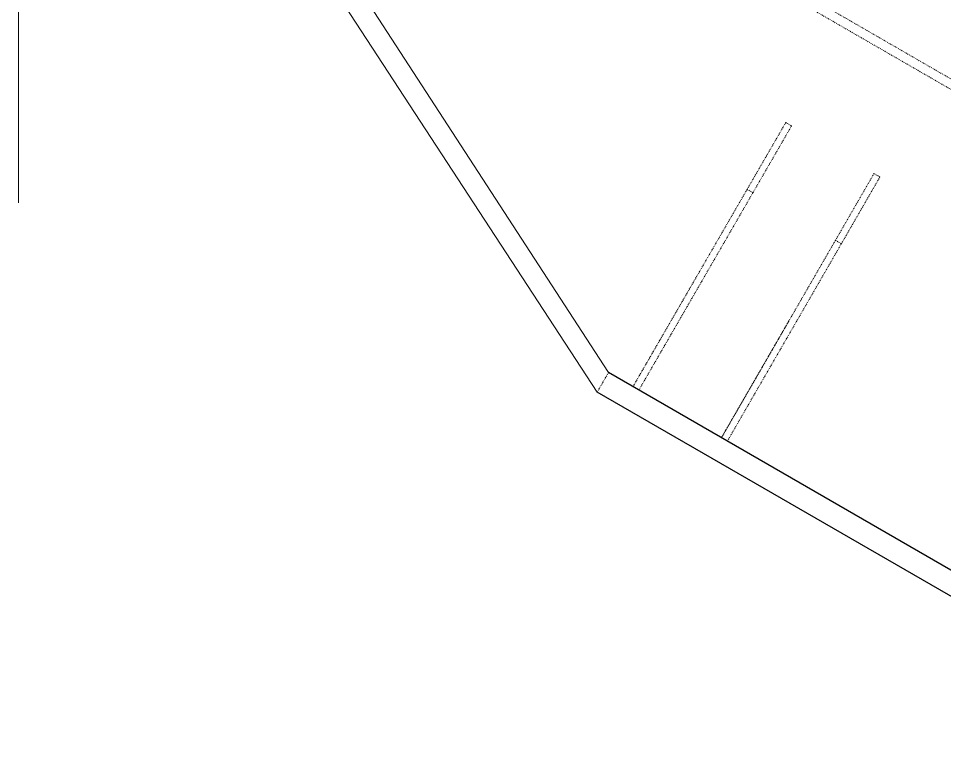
# Model space of a CAD drawing. Header units: millimetres. Extents: x 2827 to 6143, y 72 to 478.
# Drawn here: x 2885 to 2987.1, y 269.3 to 349.5 of the extents above; entities that cross this region are included whole.
import ezdxf

# ---------------------------------------------------------------- set-up
doc = ezdxf.new("R2010")
doc.units = ezdxf.units.MM
doc.linetypes.add('ACAD_ISO02W100', pattern=[15, 12, -3])
doc.linetypes.add('HIDDEN', pattern=[0.2, 0.1, -0.1])
for name, color, linetype, lineweight in [('01', 7, 'Continuous', 18), ('尺寸线', 22, 'Continuous', 13), ('粗实线层', 7, 'Continuous', 35), ('虚线', 8, 'ACAD_ISO02W100', 13)]:
    doc.layers.add(name, color=color, linetype=linetype, lineweight=lineweight)

msp = doc.modelspace()

# ---------------------------------------------------------------- linework, layer by layer
at = {"color": 7, "linetype": 'Continuous'}
msp.add_line((3205.46, 160.07), (2948.8, 308.26), dxfattribs=at)
at = {"layer": '01'}
for p, q in [((2950.05, 310.42), (2909.2, 373.31)), ((2907.66, 371.34), (2948.8, 308.26))]:
    msp.add_line(p, q, dxfattribs=at)
at = {"layer": '尺寸线', "lineweight": 0, "ltscale": 2}
msp.add_line((2885.04, 368.21), (2885.04, 329.15), dxfattribs=at)
at = {"layer": '粗实线层', "color": 7, "lineweight": -3}
msp.add_line((3205.46, 162.96), (2950.05, 310.42), dxfattribs=at)
at = {"layer": '虚线', "color": 8, "linetype": 'HIDDEN'}
for p, q in [((2913.72, 385.55), (3282.27, 172.77)), ((2913.64, 384.44), (3281.77, 171.9)), ((2965.33, 330.62), (2969.58, 337.97)), ((2969.58, 337.97), (2970.22, 337.61)), ((2965.97, 330.25), (2970.22, 337.61)), ((2975.06, 325), (2979.31, 332.36)), ((2975.71, 324.62), (2979.96, 331.98)), ((2979.96, 331.98), (2979.31, 332.36)), ((2952.74, 308.87), (2965.33, 330.62)), ((2965.33, 330.62), (2965.97, 330.25)), ((2953.4, 308.49), (2965.97, 330.25)), ((2962.5, 303.24), (2975.06, 325)), ((2963.15, 302.86), (2975.71, 324.62)), ((2975.06, 325), (2975.71, 324.62)), ((2952.75, 308.86), (2959.99, 321.39)), ((2953.4, 308.49), (2960.66, 321.05)), ((2969.87, 316.01), (2962.5, 303.24)), ((2963.15, 302.86), (2970.53, 315.65)), ((2948.8, 308.26), (2950.05, 310.42))]:
    msp.add_line(p, q, dxfattribs=at)

doc.saveas('drawing.dxf')
